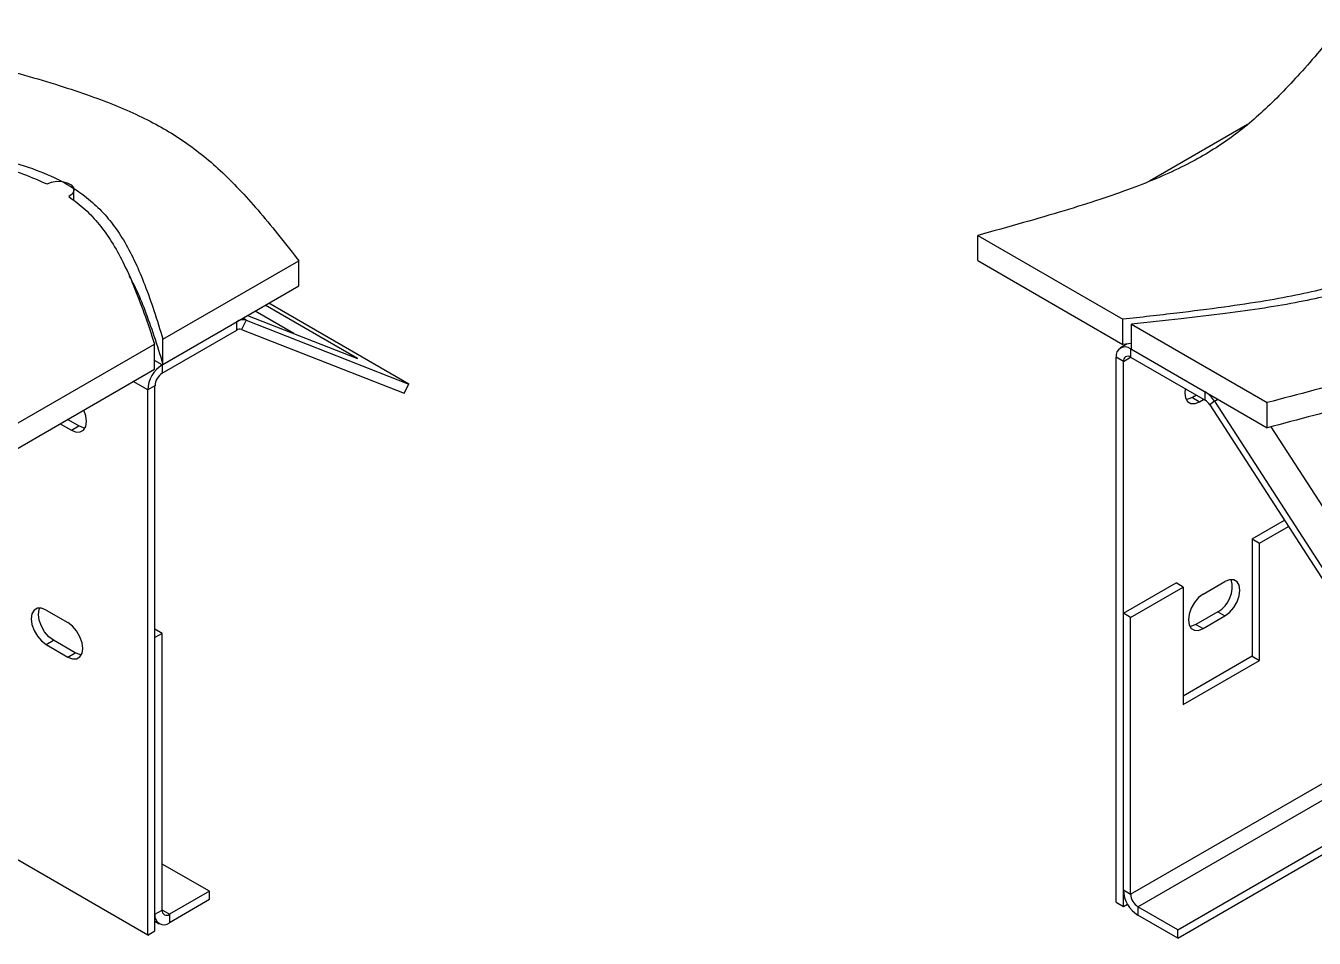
# Model space of a CAD drawing. Header units: millimetres. Extents: x 1364877 to 2662909, y 234189 to 1399913.
# Drawn here: x 1931254 to 1939459, y 284623 to 290429 of the extents above; entities that cross this region are included whole.
import ezdxf

# ---------------------------------------------------------------- set-up
doc = ezdxf.new("R2010")
doc.units = ezdxf.units.MM
doc.header["$LTSCALE"] = 5
doc.header["$MEASUREMENT"] = 0
doc.layers.add('A-CONC-LIN2', color=7, linetype='CONTINUOUS', lineweight=25)

msp = doc.modelspace()

# ---------------------------------------------------------------- linework, layer by layer
at = {"layer": 'A-CONC-LIN2'}
for p, q in [((1939034.5, 289800.6), (1938409.5, 289439.8)), ((1931560.2, 289317.4), (1931560.2, 289384.4)), ((1937317.2, 289095.3), (1938241.5, 288561.7)), ((1937317.2, 288935.2), (1937317.2, 289095.3)), ((1932128, 288434.8), (1932993, 288934.1)), ((1932993, 288774), (1932993, 288934.1)), ((1937317.2, 288935.2), (1938241.5, 288401.6)), ((1938590.7, 284676.1), (1945997.3, 288951.8)), ((1938590.7, 284622.7), (1946051.3, 288929.6)), ((1932128, 288274.7), (1932993, 288774)), ((1933693.8, 288149.5), (1932802.5, 288664)), ((1932667.1, 288585.9), (1933367.3, 288311.7)), ((1932962.3, 288470.3), (1932714.6, 288613.3)), ((1933367.3, 288311.7), (1932779.7, 288650.9)), ((1932123.3, 288272), (1932598.1, 288546)), ((1932123.3, 288218.6), (1932598.1, 288492.7)), ((1932598.1, 288492.7), (1932598.1, 288546)), ((1932657.5, 288555.4), (1932627.8, 288497.3)), ((1932627.8, 288497.3), (1933664.1, 288091.4)), ((1932657.5, 288555.4), (1932635.9, 288567.9)), ((1932657.5, 288555.4), (1933693.8, 288149.5)), ((1938241.5, 288401.6), (1938241.5, 288561.7)), ((1938295, 288530.8), (1939160, 288031.5)), ((1938295, 288370.7), (1938295, 288530.8)), ((1932128, 288274.7), (1932128, 288434.8)), ((1931150.2, 287870.3), (1932074.5, 288403.9)), ((1932074.5, 288243.8), (1932074.5, 288403.9)), ((1938267.8, 288404.6), (1938225, 288379.9)), ((1938295, 288407.7), (1938241.5, 288401.6)), ((1938290.3, 288373.4), (1938295, 288376.1)), ((1938290.3, 288373.4), (1938765.1, 288099.4)), ((1938290.3, 288373.4), (1938290.3, 288320.1)), ((1938295, 288370.7), (1939160, 287871.4)), ((1932123.3, 288272), (1932074.5, 288300.2)), ((1932123.3, 288272), (1932123.3, 288218.6)), ((1938244.1, 288293.4), (1938197.9, 288320)), ((1938197.9, 284851.1), (1938197.9, 288320)), ((1938244.1, 288293.4), (1938290.3, 288320.1)), ((1938244.1, 284824.5), (1938244.1, 288293.4)), ((1938290.3, 288320.1), (1938765.1, 288046)), ((1931150.2, 287710.2), (1932074.5, 288243.8)), ((1932030.9, 288111.9), (1931938.5, 288165.3)), ((1932077.1, 288138.6), (1932030.9, 288111.9)), ((1932030.9, 284643), (1932030.9, 288111.9)), ((1932077.1, 284669.7), (1932077.1, 288138.6)), ((1933664.1, 288091.4), (1933693.8, 288149.5)), ((1938765.1, 288046), (1938765.1, 288099.4)), ((1938708.7, 288078.6), (1938683.2, 288063.8)), ((1938683.2, 288063.8), (1938729.4, 288037.2)), ((1938729.4, 288037.2), (1938754.9, 288051.9)), ((1938824.5, 288040.1), (1938794.8, 288016.4)), ((1938794.8, 288016.4), (1939831.1, 286414)), ((1938824.5, 288040.1), (1938846.1, 288052.6)), ((1938824.5, 288040.1), (1939860.8, 286437.7)), ((1939160, 287871.4), (1939160, 288031.5)), ((1931591.9, 287882.4), (1931520.1, 287923.8)), ((1931473.9, 287897.1), (1931545.6, 287855.7)), ((1931545.6, 287855.7), (1931591.9, 287882.4)), ((1939183.5, 287877.6), (1939904, 286763.4)), ((1939064.4, 287164.3), (1939269.3, 287282.6)), ((1939110.7, 287137.6), (1939294.5, 287243.7)), ((1939064.4, 287164.3), (1939110.7, 287137.6)), ((1939064.4, 287164.3), (1939064.4, 286417.1)), ((1939110.7, 286390.4), (1939110.7, 287137.6)), ((1938244.1, 286690.7), (1938579.2, 286884.1)), ((1938290.3, 286664), (1938625.4, 286857.4)), ((1938625.4, 286857.4), (1938579.2, 286884.1)), ((1938625.4, 286857.4), (1938625.4, 286110.3)), ((1938752.5, 286812.4), (1938891.1, 286892.4)), ((1931383.9, 286710.9), (1931522.5, 286630.9)), ((1938290.3, 286664), (1938244.1, 286690.7)), ((1938244.1, 284929.6), (1938244.1, 286690.7)), ((1938844.9, 286700.3), (1938706.3, 286620.2)), ((1938844.9, 286700.3), (1938891.1, 286673.6)), ((1938290.3, 284902.9), (1938290.3, 286664)), ((1938706.3, 286620.2), (1938752.5, 286593.6)), ((1938752.5, 286593.6), (1938891.1, 286673.6)), ((1932123.3, 286562.6), (1932077.1, 286589.3)), ((1932123.3, 286562.6), (1932077.1, 286535.9)), ((1932077.1, 284774.8), (1932077.1, 286535.9)), ((1932123.3, 284801.4), (1932123.3, 286562.6)), ((1931383.9, 286492.1), (1931430.1, 286518.8)), ((1931383.9, 286492.1), (1931522.5, 286412.1)), ((1931568.8, 286438.8), (1931430.1, 286518.8)), ((1931522.5, 286412.1), (1931568.8, 286438.8)), ((1939064.4, 286417.1), (1938625.4, 286163.7)), ((1938625.4, 286110.3), (1939110.7, 286390.4)), ((1939064.4, 286417.1), (1939110.7, 286390.4)), ((1938290.3, 284902.9), (1940000.8, 285890.3)), ((1938336.5, 284822.8), (1940150.8, 285870.2)), ((1932030.9, 284643), (1930848.4, 285325.6)), ((1932423.7, 284921.5), (1932123.3, 285094.9)), ((1932423.7, 284921.5), (1932169.6, 284774.7)), ((1932423.7, 284868.1), (1932423.7, 284921.5)), ((1938244.1, 284929.6), (1938290.3, 284902.9)), ((1932077.1, 284774.8), (1932123.3, 284801.4)), ((1932169.6, 284774.7), (1932123.3, 284801.4)), ((1932423.7, 284868.1), (1932169.6, 284721.4)), ((1938197.9, 284851.1), (1938244.1, 284824.5)), ((1938244.1, 284824.5), (1938270.5, 284839.7)), ((1938590.7, 284676.1), (1938336.5, 284822.8)), ((1938336.5, 284822.8), (1938336.5, 284769.5)), ((1932077.1, 284730.5), (1932104.2, 284714.9)), ((1932169.6, 284774.7), (1932169.6, 284721.4)), ((1938590.7, 284622.7), (1938336.5, 284769.5)), ((1932030.9, 284643), (1932077.1, 284669.7)), ((1938590.7, 284622.7), (1938590.7, 284676.1))]:
    msp.add_line(p, q, dxfattribs=at)
for points in [[(1931389.9, 289422.6), (1931417.8, 289434.8), (1931451.3, 289440.6), (1931486.2, 289439.2), (1931518, 289430.9), (1931542.7, 289416.6), (1931557.2, 289398.2), (1931559.6, 289378.1), (1931549.6, 289358.8), (1931528.4, 289342.7)], [(1938637.4, 288119.7), (1938634.6, 288091.9), (1938639.3, 288060.7), (1938652.7, 288038), (1938673.7, 288025.9), (1938700.1, 288025.6), (1938729.4, 288037.2)], [(1938683.2, 288063.8), (1938653.9, 288052.3), (1938643.4, 288051)], [(1931545.6, 287855.7), (1931574.9, 287844.1), (1931601.3, 287844.4), (1931622.3, 287856.5), (1931635.7, 287879.3), (1931640.4, 287910.4), (1931635.7, 287946.9), (1931623.2, 287983.2)], [(1931631.6, 287869.5), (1931621.1, 287870.8), (1931591.9, 287882.4)], [(1938891.1, 286673.6), (1938920.4, 286695.9), (1938946.8, 286726.6), (1938967.8, 286762.9), (1938981.2, 286801.2), (1938985.9, 286837.7), (1938981.2, 286868.8), (1938967.8, 286891.6), (1938946.8, 286903.7), (1938920.4, 286903.9), (1938891.1, 286892.4)], [(1938752.5, 286812.4), (1938723.2, 286790.1), (1938696.8, 286759.3), (1938675.8, 286723), (1938662.4, 286684.8), (1938657.7, 286648.3), (1938662.4, 286617.1), (1938675.8, 286594.4), (1938696.8, 286582.3), (1938723.2, 286582), (1938752.5, 286593.6)], [(1931383.9, 286710.9), (1931354.6, 286722.5), (1931328.2, 286722.2), (1931307.2, 286710.1), (1931293.8, 286687.3), (1931289.2, 286656.2), (1931293.8, 286619.7), (1931307.2, 286581.5), (1931328.2, 286545.2), (1931354.6, 286514.4), (1931383.9, 286492.1)], [(1931430.1, 286518.8), (1931400.8, 286541.1), (1931374.4, 286571.8), (1931353.5, 286608.1), (1931340, 286646.4), (1931335.4, 286682.9), (1931340, 286714), (1931344.1, 286723.8)], [(1931522.5, 286412.1), (1931551.8, 286400.5), (1931578.2, 286400.8), (1931599.2, 286412.9), (1931612.6, 286435.7), (1931617.3, 286466.8), (1931612.6, 286503.3), (1931599.2, 286541.5), (1931578.2, 286577.8), (1931551.8, 286608.6), (1931522.5, 286630.9)], [(1938706.3, 286620.2), (1938677, 286608.7), (1938666.5, 286607.4)], [(1931608.5, 286425.9), (1931598, 286427.2), (1931568.8, 286438.8)]]:
    msp.add_lwpolyline(points, dxfattribs=at)
for centre, radius, start, end in [((1932637.6, 288488.4), 69.9, 73.44003, 124.40387), ((1932617.8, 288463.8), 34.9, 73.43997, 124.404), ((1938254.2, 288329.2), 57.1, 50.79674, 189.21399), ((1932231.6, 288102.8), 200.9, 122.60549, 177.3945), ((1938272.3, 288297.9), 28.5, 50.79668, 189.21403), ((1932177.5, 288134), 100.4, 122.60547, 177.39452), ((1938668.9, 287943.6), 183, 31.81711, 58.32131), ((1938717, 287968.1), 91.5, 31.81708, 58.32137), ((1938755.2, 286858.4), 181.8, 299.56358, 14.92341), ((1938444.8, 284938.7), 200.9, 182.60554, 237.3944), ((1938390.7, 284907.4), 100.4, 182.6056, 237.39433), ((1932151.5, 284796.9), 28.5, 170.78615, 309.20291), ((1932133.5, 284765.6), 57.1, 170.78603, 309.20304)]:
    msp.add_arc(centre, radius, start, end, dxfattribs=at)
for points, knots in [([(1939628, 290429.3), (1939583.3, 290375.5), (1939498.7, 290273.4), (1939373.2, 290129.4), (1939254, 290001.4), (1939137.6, 289887.6), (1939020.6, 289786.1), (1938899.5, 289694.9), (1938770.9, 289612.4), (1938629.2, 289535.3), (1938470.4, 289462.1), (1938290.2, 289390.9), (1938087.4, 289320.5), (1937858.2, 289248.8), (1937598.8, 289173.1), (1937414.6, 289122.2), (1937317.2, 289095.3)], [0, 0, 0, 0, 0.091828, 0.174083, 0.248136, 0.315409, 0.377401, 0.43571, 0.49202, 0.548078, 0.608446, 0.672426, 0.741873, 0.818533, 0.904049, 1, 1, 1, 1]), ([(1930681.6, 290267.8), (1930776.7, 290243.1), (1930956.8, 290196.3), (1931211, 290126.5), (1931436.5, 290060), (1931636.7, 289994.5), (1931814.9, 289928.3), (1931974.2, 289859.1), (1932117.9, 289785.2), (1932251.2, 289703.2), (1932376.9, 289610.8), (1932498.1, 289505.6), (1932617, 289386.8), (1932737.4, 289252.2), (1932863.6, 289099.8), (1932948.2, 288991.4), (1932993, 288934.1)], [0, 0, 0, 0, 0.0921561, 0.1746381, 0.2487989, 0.3160648, 0.3779391, 0.4360415, 0.4920903, 0.5478802, 0.6080095, 0.6718371, 0.7412482, 0.8179971, 0.9037257, 1, 1, 1, 1]), ([(1940605.8, 289864.8), (1940587.1, 289804.1), (1940551.5, 289688.9), (1940493.7, 289525.7), (1940433.2, 289380.6), (1940367.3, 289252.2), (1940287, 289129), (1940184.3, 289012.1), (1940046, 288904.2), (1939891.1, 288822.5), (1939726.3, 288760.5), (1939554.2, 288711.6), (1939357.9, 288668.8), (1939135.2, 288630.7), (1938883.5, 288595.7), (1938600.4, 288562.2), (1938400.5, 288541.7), (1938295, 288530.8)], [0, 0, 0, 0, 0.087379, 0.165706, 0.235821, 0.29865, 0.355256, 0.422052, 0.483728, 0.544273, 0.592467, 0.644156, 0.700829, 0.763743, 0.833969, 0.912439, 1, 1, 1, 1]), ([(1929763.7, 289737.9), (1929873.1, 289725.7), (1930079.7, 289702.8), (1930371.4, 289666.4), (1930628.6, 289629.1), (1930857.5, 289588.5), (1931059.7, 289542.3), (1931239.3, 289489.2), (1931340.9, 289444.3), (1931389.9, 289422.6)], [0, 0, 0, 0, 0.192879, 0.364424, 0.516743, 0.65215, 0.778742, 0.89326, 1, 1, 1, 1]), ([(1929817.3, 289768.8), (1929922.5, 289758), (1930122, 289737.5), (1930404.6, 289704.1), (1930656, 289669.2), (1930878.4, 289631.1), (1931091.8, 289584.7), (1931294.4, 289525.4), (1931481.3, 289445.6), (1931622.8, 289356.2), (1931730.2, 289261.1), (1931814.9, 289161.7), (1931889, 289048.4), (1931955.1, 288919.8), (1932015.7, 288774.5), (1932073.7, 288611.1), (1932109.3, 288495.7), (1932128, 288434.8)], [0, 0, 0, 0, 0.087379, 0.165706, 0.235821, 0.29865, 0.355256, 0.422052, 0.483728, 0.544273, 0.592467, 0.644156, 0.700829, 0.763743, 0.833969, 0.912439, 1, 1, 1, 1]), ([(1931528.4, 289342.7), (1931564.3, 289315.7), (1931638.5, 289260.1), (1931727.3, 289162.3), (1931806.3, 289050.8), (1931877.8, 288920.4), (1931945, 288769.1), (1932011, 288594.1), (1932052.5, 288469.8), (1932074.5, 288403.9)], [0, 0, 0, 0, 0.101763, 0.21042, 0.329751, 0.462947, 0.620283, 0.798488, 1, 1, 1, 1]), ([(1941470.1, 289365.8), (1941427.4, 289310.9), (1941346.3, 289207), (1941225.5, 289060.2), (1941110.2, 288930), (1940996.8, 288814.4), (1940882, 288711.6), (1940762.3, 288619.6), (1940634.2, 288536.7), (1940492.2, 288459.7), (1940332.1, 288387.2), (1940149.9, 288317.2), (1939944.1, 288248.6), (1939711, 288179), (1939446.9, 288106.2), (1939259.2, 288057.3), (1939160, 288031.5)], [0, 0, 0, 0, 0.0921561, 0.1746381, 0.2487989, 0.3160648, 0.3779391, 0.4360415, 0.4920903, 0.5478802, 0.6080095, 0.6718371, 0.7412482, 0.8179971, 0.9037257, 1, 1, 1, 1]), ([(1941470.1, 289205.7), (1941427.4, 289150.8), (1941346.3, 289046.9), (1941225.5, 288900.1), (1941110.2, 288769.9), (1940996.8, 288654.3), (1940882, 288551.5), (1940762.3, 288459.5), (1940634.2, 288376.6), (1940492.2, 288299.6), (1940332.1, 288227), (1940149.9, 288157.1), (1939944.1, 288088.5), (1939711, 288018.9), (1939446.9, 287946.1), (1939259.2, 287897.2), (1939160, 287871.4)], [0, 0, 0, 0, 0.0921561, 0.1746381, 0.2487989, 0.3160648, 0.3779391, 0.4360415, 0.4920903, 0.5478802, 0.6080095, 0.6718371, 0.7412482, 0.8179971, 0.9037257, 1, 1, 1, 1]), ([(1931912.7, 288837.2), (1931925.7, 288813), (1931964.2, 288741.4), (1932015.2, 288614.3), (1932073.8, 288451), (1932109.3, 288335.6), (1932128, 288274.7)], [0, 0, 0, 0, 0.1318695, 0.3899166, 0.6782563, 1, 1, 1, 1]), ([(1939867.7, 288877), (1939821, 288856.2), (1939724.6, 288813.4), (1939555.3, 288762.2), (1939362.1, 288716.6), (1939136.3, 288675.3), (1938874.1, 288636.5), (1938571, 288598.4), (1938355.7, 288574.4), (1938241.5, 288561.7)], [0, 0, 0, 0, 0.101763, 0.21042, 0.329751, 0.462947, 0.620283, 0.798488, 1, 1, 1, 1])]:
    msp.add_open_spline(points, degree=3, knots=knots, dxfattribs=at)

doc.saveas('drawing.dxf')
